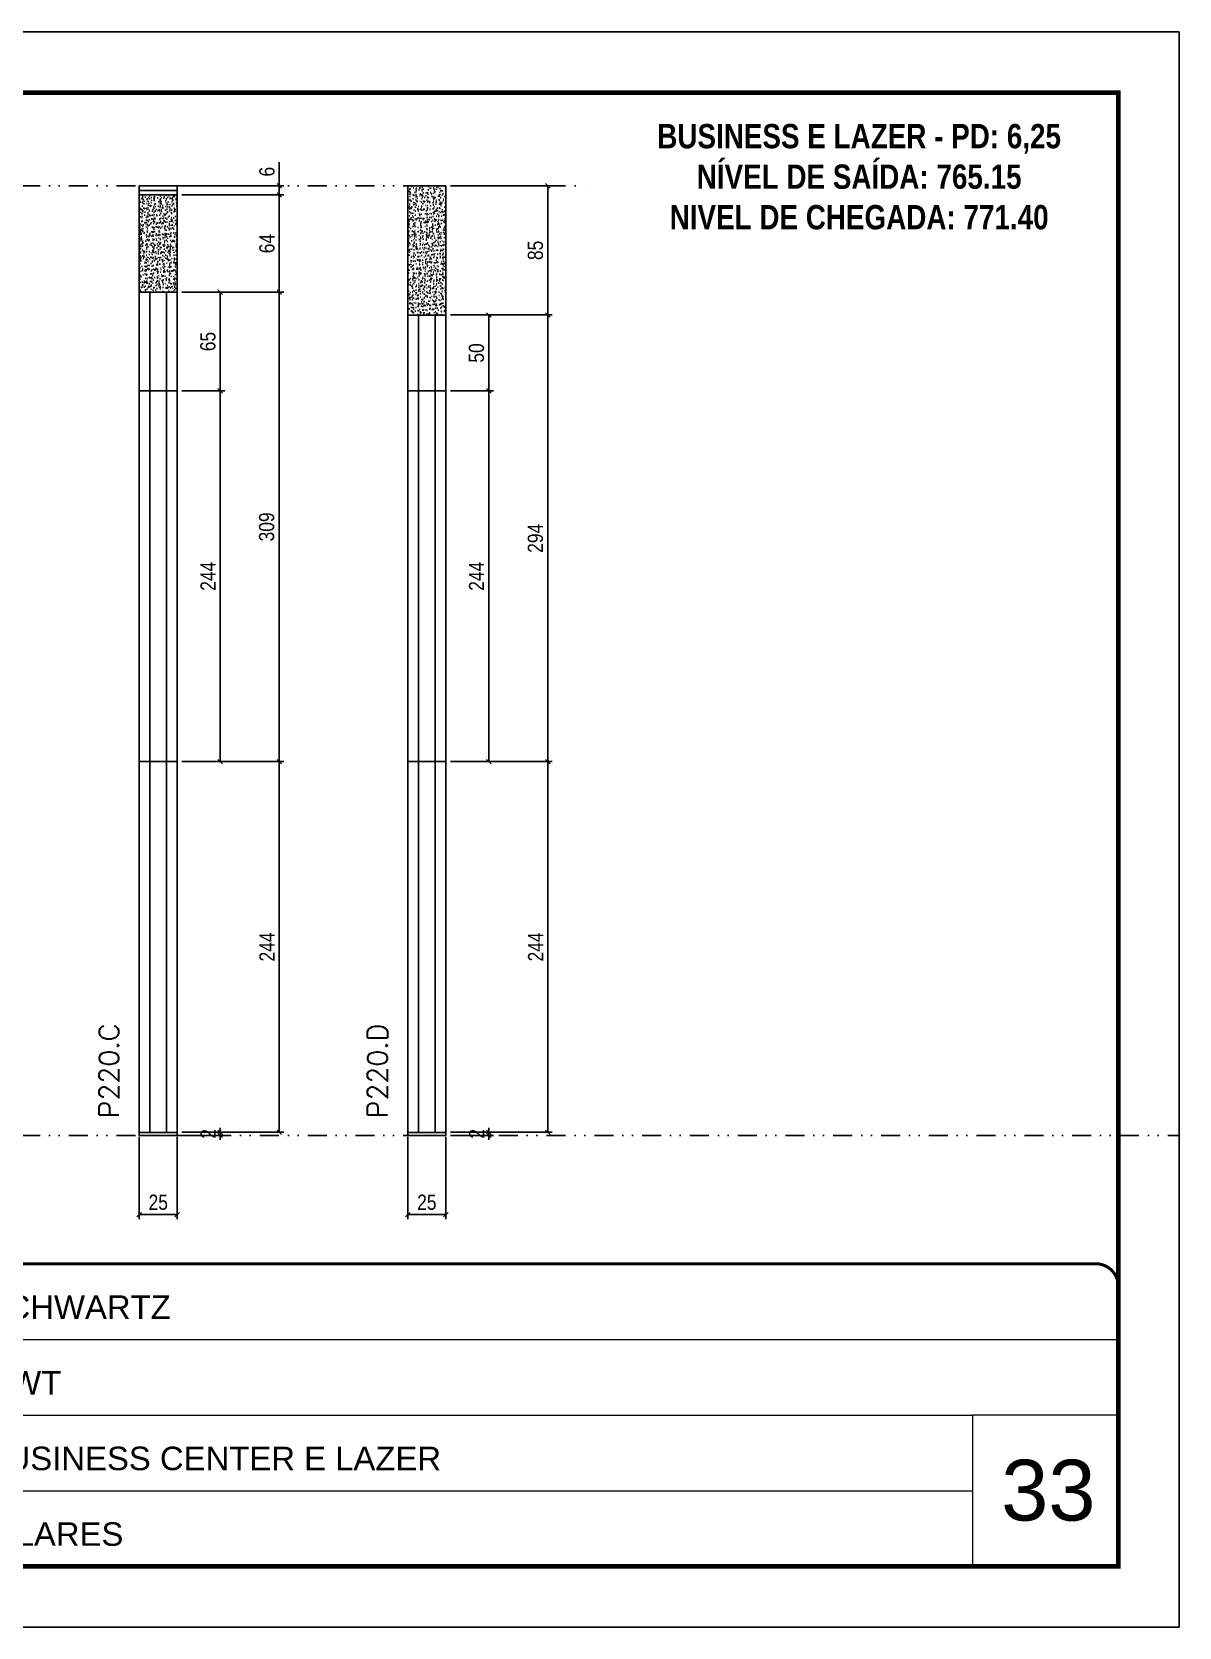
# Model space of a CAD drawing. Extents: x 13379 to 23315, y 867 to 16997.
# Drawn here: x 15116 to 15871, y 6610 to 7660 of the extents above; entities that cross this region are included whole.
import ezdxf

# ---------------------------------------------------------------- set-up
doc = ezdxf.new("R2010")
doc.units = 0
for name, pattern in [('CONTINUO', [0]), ('DASHED', [0.75, 0.5, -0.25]), ('DIVIDE2', [0.625, 0.25, -0.125, 0, -0.125, 0, -0.125])]:
    doc.linetypes.add(name, pattern=pattern)
for name, color, linetype, lineweight in [('CARIMBO', 255, 'Continuous', 9), ('Folhas', 255, 'Continuous', 9), ('SARRAFO DE PRESSAO', 251, 'DASHED', 9), ('Texto Seção', 7, 'Continuous', 15)]:
    doc.layers.add(name, color=color, linetype=linetype, lineweight=lineweight)
for name, color, linetype in [('COTA', 241, 'Continuous'), ('NOMENCLATURA', 7, 'Continuous'), ('Nível', 160, 'Continuous'), ('Painéis', 200, 'Continuous'), ('SARR_2.2x7', 40, 'Continuous'), ('SARR_EDITAR', 141, 'Continuous')]:
    doc.layers.add(name, color=color, linetype=linetype)
doc.layers.add('Laje_Perimetro', color=7, linetype='Continuous', plot=False)
doc.styles.add('ARIAL', font='arial.ttf')
doc.styles.add('COTA TECNICA', font='techl___.ttf', dxfattribs={"height": 10})
doc.styles.add('COTA TECNICA-50', font='techl___.ttf', dxfattribs={"height": 10})
doc.styles.add('REGUA-120', font='ROMANS.shx', dxfattribs={"height": 15})
doc.styles.add('ROMANC', font='techb___.ttf', dxfattribs={"height": 2.5})
doc.styles.add('Tecnologia', font='')
doc.styles.get('Tecnologia').set_extended_font_data('Forgotten Futurist')
doc.dimstyles.new('COTA PAINEL-50', dxfattribs={"dimtxt": 10, "dimasz": 3, "dimexe": 3, "dimexo": 3, "dimgap": 3, "dimtad": 1, "dimdec": 1, "dimzin": 12, "dimdsep": 46, "dimtxsty": 'COTA TECNICA-50', "dimblk1": 'OBLIQUE', "dimblk2": 'OBLIQUE', "dimsah": 1, "dimcen": 0.9, "dimclrd": 4, "dimclre": 4, "dimclrt": 240, "dimadec": 1, "dimazin": 3, "dimtfac": 1, "dimtdec": 1, "dimtmove": 0, "dimatfit": 3, "dimfxl": 1, "dimtolj": 1, "dimtzin": 12, "dimarcsym": 0})
doc.dimstyles.new('PAINEL', dxfattribs={"dimtxt": 10, "dimasz": 3, "dimexe": 3, "dimexo": 3, "dimgap": 3, "dimtad": 1, "dimdec": 1, "dimzin": 12, "dimdsep": 46, "dimtxsty": 'COTA TECNICA', "dimblk1": 'OBLIQUE', "dimblk2": 'OBLIQUE', "dimsah": 1, "dimcen": 0.9, "dimclrd": 4, "dimclre": 4, "dimclrt": 240, "dimadec": 1, "dimazin": 3, "dimtfac": 1, "dimtdec": 1, "dimtmove": 0, "dimatfit": 3, "dimfxl": 1, "dimtolj": 1, "dimtzin": 12, "dimarcsym": 0})

# ---------------------------------------------------------------- blocks, each defined once
blk = doc.blocks.new('9999999999')
at = {"color": 30, "linetype": 'CONTINUO'}
for p, q in [((98564.6, 34230.2), (98564.6, 34429.4)), ((98564.6, 34379.6), (99584, 34379.6)), ((98564.6, 34329.8), (99488, 34329.8)), ((99584, 34329.8), (99488, 34329.8)), ((99488, 34329.8), (99488, 34230.2)), ((98564.6, 34280), (99488, 34280))]:
    blk.add_line(p, q, dxfattribs=at)
at = {"color": 30, "linetype": 'CONTINUO', "const_width": 2}
blk.add_lwpolyline([(99584, 34230.2), (99584, 34414.4, 0.414214), (99569, 34429.4), (98229, 34429.4, 0.414214), (98214, 34414.4), (98214, 34245.2, 0.414214), (98229, 34230.2), (99584, 34230.2)], format="xyb", dxfattribs=at)
at = {"layer": 'Folhas'}
blk.add_lwpolyline([(98139, 34190.2), (99624, 34190.2), (99624, 35240.2), (98139, 35240.2)], close=True, dxfattribs=at)
at = {"layer": 'Folhas', "color": 30, "const_width": 3}
blk.add_lwpolyline([(98214, 34230.2), (99584, 34230.2), (99584, 35200.2), (98214, 35200.2)], close=True, dxfattribs=at)
at = {"color": 7, "linetype": 'Continuous', "ltscale": 5, "style": 'ARIAL'}
for s, height, p in [('SCHWARTZ', 15.48, (98837.7, 34393.1)), ('GWT', 15.48, (98837.7, 34343.3)), ('BUSINESS CENTER E LAZER', 15.483, (98837.7, 34293.5)), ('NOVA SISTEMAS CONSTRUTIVOS', 11.059, (98263.2, 34267.2)), ('PILARES', 15.48, (98837.7, 34243.7))]:
    blk.add_text(s, height=height, dxfattribs=at).set_placement(p)
at = {"layer": 'Folhas', "color": 7, "style": 'Tecnologia', "width": 1.5}
for s, p in [('CLIENTE:', (98573.7, 34397.2)), ('OBRA:', (98573.7, 34347.3)), ('PAVIMENTO:', (98573.7, 34297.5)), ('PROJETO:', (98573.7, 34247.7))]:
    blk.add_text(s, height=14, dxfattribs=at).set_placement(p)
blk = doc.blocks.new('_Oblique')
at = {"color": 0, "linetype": 'ByBlock', "lineweight": -2}
blk.add_line((-0.5, -0.5), (0.5, 0.5), dxfattribs=at)
blk = doc.blocks.new('*D1120')
at = {"layer": 'COTA', "color": 4, "lineweight": -2, "transparency": 16777216}
for p, q in [((15214.5, 7552.6), (15281.7, 7552.6)), ((15278.7, 7488.6), (15278.7, 7552.6)), ((15214.5, 7488.6), (15281.7, 7488.6))]:
    blk.add_line(p, q, dxfattribs=at)
at = {"layer": 'Defpoints', "color": 0, "transparency": 16777216}
for p in [(15211.5, 7552.6), (15278.7, 7552.6), (15211.5, 7488.6)]:
    blk.add_point(p, dxfattribs=at)
at = {"layer": 'COTA', "color": 4, "lineweight": -2, "transparency": 16777216, "xscale": 3, "yscale": 3, "zscale": 3}
for p, rotation in [((15278.7, 7552.6), 90), ((15278.7, 7488.6), 270)]:
    blk.add_blockref('_Oblique', p, dxfattribs=dict(at, rotation=rotation))
at = {"layer": 'COTA', "color": 240, "transparency": 16777216, "insert": (15270.6, 7520.6), "char_height": 10, "attachment_point": 5, "rotation": 90, "style": 'COTA TECNICA'}
blk.add_mtext('\\A1;64', dxfattribs=at)
blk = doc.blocks.new('*D1121')
at = {"layer": 'COTA', "color": 4, "lineweight": -2, "transparency": 16777216}
for p, q in [((15186.5, 6932.6), (15186.5, 6878.4)), ((15211.5, 6932.6), (15211.5, 6878.4)), ((15186.5, 6881.4), (15211.5, 6881.4))]:
    blk.add_line(p, q, dxfattribs=at)
at = {"layer": 'Defpoints', "color": 0, "transparency": 16777216}
for p in [(15186.5, 6935.6), (15211.5, 6935.6), (15211.5, 6881.4)]:
    blk.add_point(p, dxfattribs=at)
at = {"layer": 'COTA', "color": 4, "lineweight": -2, "transparency": 16777216, "xscale": 3, "yscale": 3, "zscale": 3, "rotation": 180}
blk.add_blockref('_Oblique', (15186.5, 6881.4), dxfattribs=at)
at = {"layer": 'COTA', "color": 4, "lineweight": -2, "transparency": 16777216, "xscale": 3, "yscale": 3, "zscale": 3}
blk.add_blockref('_Oblique', (15211.5, 6881.4), dxfattribs=at)
at = {"layer": 'COTA', "color": 240, "transparency": 16777216, "insert": (15199, 6889.5), "char_height": 10, "attachment_point": 5, "style": 'COTA TECNICA'}
blk.add_mtext('\\A1;25', dxfattribs=at)
blk = doc.blocks.new('*D1122')
at = {"layer": 'COTA', "color": 4, "lineweight": -2, "transparency": 16777216}
for p, q in [((15214.5, 7179.6), (15281.7, 7179.6)), ((15278.7, 6935.6), (15278.7, 7179.6)), ((15214.5, 6935.6), (15281.7, 6935.6))]:
    blk.add_line(p, q, dxfattribs=at)
at = {"layer": 'Defpoints', "color": 0, "transparency": 16777216}
for p in [(15211.5, 7179.6), (15278.7, 7179.6), (15211.5, 6935.6)]:
    blk.add_point(p, dxfattribs=at)
at = {"layer": 'COTA', "color": 4, "lineweight": -2, "transparency": 16777216, "xscale": 3, "yscale": 3, "zscale": 3}
for p, rotation in [((15278.7, 7179.6), 90), ((15278.7, 6935.6), 270)]:
    blk.add_blockref('_Oblique', p, dxfattribs=dict(at, rotation=rotation))
at = {"layer": 'COTA', "color": 240, "transparency": 16777216, "insert": (15270.6, 7057.6), "char_height": 10, "attachment_point": 5, "rotation": 90, "style": 'COTA TECNICA'}
blk.add_mtext('\\A1;244', dxfattribs=at)
blk = doc.blocks.new('*D1123')
at = {"layer": 'COTA', "color": 4, "lineweight": -2, "transparency": 16777216}
for p, q in [((15214.5, 6935.6), (15242.8, 6935.6)), ((15214.5, 6933.6), (15242.8, 6933.6)), ((15239.8, 6935.6), (15239.8, 6938.6)), ((15239.8, 6933.6), (15239.8, 6935.6)), ((15239.8, 6933.6), (15239.8, 6930.6))]:
    blk.add_line(p, q, dxfattribs=at)
at = {"layer": 'Defpoints', "color": 0, "transparency": 16777216}
for p in [(15211.5, 6935.6), (15211.5, 6933.6), (15239.8, 6935.6)]:
    blk.add_point(p, dxfattribs=at)
at = {"layer": 'COTA', "color": 4, "lineweight": -2, "transparency": 16777216, "xscale": 3, "yscale": 3, "zscale": 3}
for p, rotation in [((15239.8, 6935.6), 270), ((15239.8, 6933.6), 90)]:
    blk.add_blockref('_Oblique', p, dxfattribs=dict(at, rotation=rotation))
at = {"layer": 'COTA', "color": 240, "transparency": 16777216, "insert": (15231.8, 6934.6), "char_height": 10, "attachment_point": 5, "rotation": 90, "style": 'COTA TECNICA-50'}
blk.add_mtext('\\A1;2', dxfattribs=at)
blk = doc.blocks.new('*D1124')
at = {"layer": 'COTA', "color": 4, "lineweight": -2, "transparency": 16777216}
for p, q in [((15214.5, 7488.6), (15281.7, 7488.6)), ((15278.7, 7179.6), (15278.7, 7488.6)), ((15214.5, 7179.6), (15281.7, 7179.6))]:
    blk.add_line(p, q, dxfattribs=at)
at = {"layer": 'Defpoints', "color": 0, "transparency": 16777216}
for p in [(15211.5, 7488.6), (15278.7, 7488.6), (15211.5, 7179.6)]:
    blk.add_point(p, dxfattribs=at)
at = {"layer": 'COTA', "color": 4, "lineweight": -2, "transparency": 16777216, "xscale": 3, "yscale": 3, "zscale": 3}
for p, rotation in [((15278.7, 7488.6), 90), ((15278.7, 7179.6), 270)]:
    blk.add_blockref('_Oblique', p, dxfattribs=dict(at, rotation=rotation))
at = {"layer": 'COTA', "color": 240, "transparency": 16777216, "insert": (15270.4, 7334.1), "char_height": 10, "attachment_point": 5, "rotation": 90, "style": 'COTA TECNICA'}
blk.add_mtext('\\A1;309', dxfattribs=at)
blk = doc.blocks.new('*D1125')
at = {"layer": 'COTA', "color": 4, "lineweight": -2, "transparency": 16777216}
for p, q in [((15278.7, 7558.6), (15278.7, 7574.2)), ((15214.5, 7558.6), (15281.7, 7558.6)), ((15214.5, 7552.6), (15281.7, 7552.6)), ((15278.7, 7552.6), (15278.7, 7558.6))]:
    blk.add_line(p, q, dxfattribs=at)
at = {"layer": 'Defpoints', "color": 0, "transparency": 16777216}
for p in [(15211.5, 7558.6), (15211.5, 7552.6), (15278.7, 7558.6)]:
    blk.add_point(p, dxfattribs=at)
at = {"layer": 'COTA', "color": 4, "lineweight": -2, "transparency": 16777216, "xscale": 3, "yscale": 3, "zscale": 3}
for p, rotation in [((15278.7, 7558.6), 90), ((15278.7, 7552.6), 270)]:
    blk.add_blockref('_Oblique', p, dxfattribs=dict(at, rotation=rotation))
at = {"layer": 'COTA', "color": 240, "transparency": 16777216, "insert": (15270.6, 7567.9), "char_height": 10, "attachment_point": 5, "rotation": 90, "style": 'COTA TECNICA'}
blk.add_mtext('\\A1;6', dxfattribs=at)
blk = doc.blocks.new('*D1126')
at = {"layer": 'COTA', "color": 4, "lineweight": -2, "transparency": 16777216}
for p, q in [((15391.3, 7558.6), (15458.4, 7558.6)), ((15455.4, 7473.6), (15455.4, 7558.6)), ((15391.3, 7473.6), (15458.4, 7473.6))]:
    blk.add_line(p, q, dxfattribs=at)
at = {"layer": 'Defpoints', "color": 0, "transparency": 16777216}
for p in [(15388.3, 7558.6), (15455.4, 7558.6), (15388.3, 7473.6)]:
    blk.add_point(p, dxfattribs=at)
at = {"layer": 'COTA', "color": 4, "lineweight": -2, "transparency": 16777216, "xscale": 3, "yscale": 3, "zscale": 3}
for p, rotation in [((15455.4, 7558.6), 90), ((15455.4, 7473.6), 270)]:
    blk.add_blockref('_Oblique', p, dxfattribs=dict(at, rotation=rotation))
at = {"layer": 'COTA', "color": 240, "transparency": 16777216, "insert": (15447.3, 7516.1), "char_height": 10, "attachment_point": 5, "rotation": 90, "style": 'COTA TECNICA'}
blk.add_mtext('\\A1;85', dxfattribs=at)
blk = doc.blocks.new('*D1127')
at = {"layer": 'COTA', "color": 4, "lineweight": -2, "transparency": 16777216}
for p, q in [((15363.3, 6932.6), (15363.3, 6878.4)), ((15388.3, 6932.6), (15388.3, 6878.4)), ((15363.3, 6881.4), (15388.3, 6881.4))]:
    blk.add_line(p, q, dxfattribs=at)
at = {"layer": 'Defpoints', "color": 0, "transparency": 16777216}
for p in [(15363.3, 6935.6), (15388.3, 6935.6), (15388.3, 6881.4)]:
    blk.add_point(p, dxfattribs=at)
at = {"layer": 'COTA', "color": 4, "lineweight": -2, "transparency": 16777216, "xscale": 3, "yscale": 3, "zscale": 3, "rotation": 180}
blk.add_blockref('_Oblique', (15363.3, 6881.4), dxfattribs=at)
at = {"layer": 'COTA', "color": 4, "lineweight": -2, "transparency": 16777216, "xscale": 3, "yscale": 3, "zscale": 3}
blk.add_blockref('_Oblique', (15388.3, 6881.4), dxfattribs=at)
at = {"layer": 'COTA', "color": 240, "transparency": 16777216, "insert": (15375.8, 6889.5), "char_height": 10, "attachment_point": 5, "style": 'COTA TECNICA'}
blk.add_mtext('\\A1;25', dxfattribs=at)
blk = doc.blocks.new('*D1128')
at = {"layer": 'COTA', "color": 4, "lineweight": -2, "transparency": 16777216}
for p, q in [((15391.3, 7179.6), (15458.4, 7179.6)), ((15455.4, 6935.6), (15455.4, 7179.6)), ((15391.3, 6935.6), (15458.4, 6935.6))]:
    blk.add_line(p, q, dxfattribs=at)
at = {"layer": 'Defpoints', "color": 0, "transparency": 16777216}
for p in [(15388.3, 7179.6), (15455.4, 7179.6), (15388.3, 6935.6)]:
    blk.add_point(p, dxfattribs=at)
at = {"layer": 'COTA', "color": 4, "lineweight": -2, "transparency": 16777216, "xscale": 3, "yscale": 3, "zscale": 3}
for p, rotation in [((15455.4, 7179.6), 90), ((15455.4, 6935.6), 270)]:
    blk.add_blockref('_Oblique', p, dxfattribs=dict(at, rotation=rotation))
at = {"layer": 'COTA', "color": 240, "transparency": 16777216, "insert": (15447.4, 7057.6), "char_height": 10, "attachment_point": 5, "rotation": 90, "style": 'COTA TECNICA'}
blk.add_mtext('\\A1;244', dxfattribs=at)
blk = doc.blocks.new('*D1129')
at = {"layer": 'COTA', "color": 4, "lineweight": -2, "transparency": 16777216}
for p, q in [((15391.3, 6935.6), (15419.6, 6935.6)), ((15391.3, 6933.6), (15419.6, 6933.6)), ((15416.6, 6935.6), (15416.6, 6938.6)), ((15416.6, 6933.6), (15416.6, 6935.6)), ((15416.6, 6933.6), (15416.6, 6930.6))]:
    blk.add_line(p, q, dxfattribs=at)
at = {"layer": 'Defpoints', "color": 0, "transparency": 16777216}
for p in [(15388.3, 6935.6), (15388.3, 6933.6), (15416.6, 6935.6)]:
    blk.add_point(p, dxfattribs=at)
at = {"layer": 'COTA', "color": 4, "lineweight": -2, "transparency": 16777216, "xscale": 3, "yscale": 3, "zscale": 3}
for p, rotation in [((15416.6, 6935.6), 270), ((15416.6, 6933.6), 90)]:
    blk.add_blockref('_Oblique', p, dxfattribs=dict(at, rotation=rotation))
at = {"layer": 'COTA', "color": 240, "transparency": 16777216, "insert": (15408.6, 6934.6), "char_height": 10, "attachment_point": 5, "rotation": 90, "style": 'COTA TECNICA-50'}
blk.add_mtext('\\A1;2', dxfattribs=at)
blk = doc.blocks.new('*D1130')
at = {"layer": 'COTA', "color": 4, "lineweight": -2, "transparency": 16777216}
for p, q in [((15391.3, 7473.6), (15458.4, 7473.6)), ((15455.4, 7179.6), (15455.4, 7473.6)), ((15391.3, 7179.6), (15458.4, 7179.6))]:
    blk.add_line(p, q, dxfattribs=at)
at = {"layer": 'Defpoints', "color": 0, "transparency": 16777216}
for p in [(15388.3, 7473.6), (15455.4, 7473.6), (15388.3, 7179.6)]:
    blk.add_point(p, dxfattribs=at)
at = {"layer": 'COTA', "color": 4, "lineweight": -2, "transparency": 16777216, "xscale": 3, "yscale": 3, "zscale": 3}
for p, rotation in [((15455.4, 7473.6), 90), ((15455.4, 7179.6), 270)]:
    blk.add_blockref('_Oblique', p, dxfattribs=dict(at, rotation=rotation))
at = {"layer": 'COTA', "color": 240, "transparency": 16777216, "insert": (15447.3, 7326.6), "char_height": 10, "attachment_point": 5, "rotation": 90, "style": 'COTA TECNICA'}
blk.add_mtext('\\A1;294', dxfattribs=at)
blk = doc.blocks.new('*D1131')
at = {"layer": 'COTA', "color": 4, "lineweight": -2, "transparency": 16777216}
for p, q in [((15214.5, 7423.6), (15242.8, 7423.6)), ((15239.8, 7179.6), (15239.8, 7423.6)), ((15214.5, 7179.6), (15242.8, 7179.6))]:
    blk.add_line(p, q, dxfattribs=at)
at = {"layer": 'Defpoints', "color": 0, "transparency": 16777216}
for p in [(15211.5, 7423.6), (15239.8, 7423.6), (15211.5, 7179.6)]:
    blk.add_point(p, dxfattribs=at)
at = {"layer": 'COTA', "color": 4, "lineweight": -2, "transparency": 16777216, "xscale": 3, "yscale": 3, "zscale": 3}
for p, rotation in [((15239.8, 7423.6), 90), ((15239.8, 7179.6), 270)]:
    blk.add_blockref('_Oblique', p, dxfattribs=dict(at, rotation=rotation))
at = {"layer": 'COTA', "color": 240, "transparency": 16777216, "insert": (15231.8, 7301.6), "char_height": 10, "attachment_point": 5, "rotation": 90, "style": 'COTA TECNICA'}
blk.add_mtext('\\A1;244', dxfattribs=at)
blk = doc.blocks.new('*D1132')
at = {"layer": 'COTA', "color": 4, "lineweight": -2, "transparency": 16777216}
for p, q in [((15214.5, 7488.6), (15242.8, 7488.6)), ((15239.8, 7423.6), (15239.8, 7488.6)), ((15214.5, 7423.6), (15242.8, 7423.6))]:
    blk.add_line(p, q, dxfattribs=at)
at = {"layer": 'Defpoints', "color": 0, "transparency": 16777216}
for p in [(15211.5, 7488.6), (15239.8, 7488.6), (15211.5, 7423.6)]:
    blk.add_point(p, dxfattribs=at)
at = {"layer": 'COTA', "color": 4, "lineweight": -2, "transparency": 16777216, "xscale": 3, "yscale": 3, "zscale": 3}
for p, rotation in [((15239.8, 7488.6), 90), ((15239.8, 7423.6), 270)]:
    blk.add_blockref('_Oblique', p, dxfattribs=dict(at, rotation=rotation))
at = {"layer": 'COTA', "color": 240, "transparency": 16777216, "insert": (15231.7, 7456.1), "char_height": 10, "attachment_point": 5, "rotation": 90, "style": 'COTA TECNICA'}
blk.add_mtext('\\A1;65', dxfattribs=at)
blk = doc.blocks.new('*D1133')
at = {"layer": 'COTA', "color": 4, "lineweight": -2, "transparency": 16777216}
for p, q in [((15391.3, 7423.6), (15419.6, 7423.6)), ((15416.6, 7179.6), (15416.6, 7423.6)), ((15391.3, 7179.6), (15419.6, 7179.6))]:
    blk.add_line(p, q, dxfattribs=at)
at = {"layer": 'Defpoints', "color": 0, "transparency": 16777216}
for p in [(15388.3, 7423.6), (15416.6, 7423.6), (15388.3, 7179.6)]:
    blk.add_point(p, dxfattribs=at)
at = {"layer": 'COTA', "color": 4, "lineweight": -2, "transparency": 16777216, "xscale": 3, "yscale": 3, "zscale": 3}
for p, rotation in [((15416.6, 7423.6), 90), ((15416.6, 7179.6), 270)]:
    blk.add_blockref('_Oblique', p, dxfattribs=dict(at, rotation=rotation))
at = {"layer": 'COTA', "color": 240, "transparency": 16777216, "insert": (15408.5, 7301.6), "char_height": 10, "attachment_point": 5, "rotation": 90, "style": 'COTA TECNICA'}
blk.add_mtext('\\A1;244', dxfattribs=at)
blk = doc.blocks.new('*D1134')
at = {"layer": 'COTA', "color": 4, "lineweight": -2, "transparency": 16777216}
for p, q in [((15391.3, 7473.6), (15419.6, 7473.6)), ((15416.6, 7423.6), (15416.6, 7473.6)), ((15391.3, 7423.6), (15419.6, 7423.6))]:
    blk.add_line(p, q, dxfattribs=at)
at = {"layer": 'Defpoints', "color": 0, "transparency": 16777216}
for p in [(15388.3, 7473.6), (15416.6, 7473.6), (15388.3, 7423.6)]:
    blk.add_point(p, dxfattribs=at)
at = {"layer": 'COTA', "color": 4, "lineweight": -2, "transparency": 16777216, "xscale": 3, "yscale": 3, "zscale": 3}
for p, rotation in [((15416.6, 7473.6), 90), ((15416.6, 7423.6), 270)]:
    blk.add_blockref('_Oblique', p, dxfattribs=dict(at, rotation=rotation))
at = {"layer": 'COTA', "color": 240, "transparency": 16777216, "insert": (15408.5, 7448.6), "char_height": 10, "attachment_point": 5, "rotation": 90, "style": 'COTA TECNICA'}
blk.add_mtext('\\A1;50', dxfattribs=at)

msp = doc.modelspace()

# ---------------------------------------------------------------- hatches: boundary and pattern name
at = {"layer": 'COTA', "linetype": 'ByBlock'}
h = msp.add_hatch(dxfattribs=at)
h.set_pattern_fill('AR-CONC', color=256, scale=0.03)
h.set_pattern_definition([(50, (-116450.839, -26222.144), (5.46554007, -0.47817257), [0.5715, -6.2865]), (355, (-116450.839, -26222.144), (-1.05730264, 5.73170536), [0.4572, -5.02921753]), (100.4514447, (-116450.3833, -26222.184), (4.40823741, 5.25353256), [0.48570026, -5.34270734]), (46.1842, (-116450.839, -26220.62), (8.13237123, -1.26126984), [0.85725, -9.42975]), (96.6355576, (-116450.161, -26220.725), (7.122124, 7.42278374), [0.7285507, -8.01406824]), (351.184151, (-116450.839, -26220.62), (7.122124, 7.42278374), [0.685799, -7.54379196]), (21, (-116450.077, -26221.001), (4.54843174, -3.06795595), [0.5715, -6.2865]), (326, (-116450.077, -26221.001), (1.85406085, 5.52563898), [0.4572, -5.0292]), (71.451445, (-116449.698, -26221.2566), (6.40249258, 2.45768307), [0.48570026, -5.34269813]), (37.5, (-116450.8388, -26222.144), (0.092658098, 2.536651166), [0, -4.96824, 0, -5.1054, 0, -5.04825]), (7.5, (-116450.8388, -26222.144), (2.004589875, 3.005417245), [0, -2.91084, 0, -4.85394, 0, -1.92405]), (327.5, (-116452.538, -26222.144), (4.067717855, -0.17186232), [0, -1.905, 0, -5.9436, 0, -7.8867]), (317.5, (-116453.3, -26222.144), (4.44387544, 0.76279473), [0, -2.4765, 0, -3.94716, 0, -5.6007])])
h.paths.add_polyline_path([(15211.53, 7488.57), (15211.53, 7552.57), (15186.53, 7552.57), (15186.53, 7488.57)])
at = {"layer": 'COTA'}
h = msp.add_hatch(dxfattribs=at)
h.set_pattern_fill('AR-CONC', color=256, scale=0.03)
h.paths.add_polyline_path([(15388.3, 7558.57), (15363.3, 7558.57), (15363.3, 7473.57), (15388.3, 7473.57)])

# ---------------------------------------------------------------- linework, layer by layer
at = {"layer": 'COTA', "linetype": 'ByBlock'}
for points in [[(15186.53, 7488.57), (15211.53, 7488.57), (15211.53, 7552.57), (15186.53, 7552.57)], [(15363.3, 7473.57), (15388.3, 7473.57), (15388.3, 7558.57), (15363.3, 7558.57)]]:
    msp.add_lwpolyline(points, close=True, dxfattribs=at)
at = {"layer": 'Laje_Perimetro'}
msp.add_lwpolyline([(15871, 7659.92), (14386, 7659.92), (14386, 6609.92), (15871, 6609.92)], close=True, dxfattribs=at)
at = {"layer": 'Nível', "color": 4, "linetype": 'DIVIDE2', "ltscale": 50}
for p, q in [((13378.94, 7558.57), (15485.45, 7558.57)), ((13378.94, 6933.57), (15871, 6933.57))]:
    msp.add_line(p, q, dxfattribs=at)
at = {"layer": 'Painéis'}
for p, q in [((15186.53, 7423.57), (15211.53, 7423.57)), ((15363.3, 7423.57), (15388.3, 7423.57))]:
    msp.add_line(p, q, dxfattribs=at)
for points in [[(15186.53, 7552.57), (15211.53, 7552.57), (15211.53, 7558.57), (15186.53, 7558.57)], [(15186.53, 7179.57), (15211.53, 7179.57), (15211.53, 7488.57), (15186.53, 7488.57)], [(15363.3, 7179.57), (15388.3, 7179.57), (15388.3, 7473.57), (15363.3, 7473.57)], [(15186.53, 6935.57), (15211.53, 6935.57), (15211.53, 7179.57), (15186.53, 7179.57)], [(15363.3, 6935.57), (15388.3, 6935.57), (15388.3, 7179.57), (15363.3, 7179.57)], [(15186.53, 6935.57), (15211.53, 6935.57), (15211.53, 6933.57), (15186.53, 6933.57)], [(15363.3, 6935.57), (15388.3, 6935.57), (15388.3, 6933.57), (15363.3, 6933.57)]]:
    msp.add_lwpolyline(points, close=True, dxfattribs=at)
at = {"layer": 'SARR_2.2x7'}
for p, q in [((15193.53, 7179.57), (15193.53, 7488.57)), ((15204.53, 7179.57), (15204.53, 7488.57)), ((15370.3, 7179.57), (15370.3, 7473.57)), ((15381.3, 7179.57), (15381.3, 7473.57)), ((15193.53, 7179.57), (15193.53, 6935.57)), ((15204.53, 7179.57), (15204.53, 6935.57)), ((15370.3, 7179.57), (15370.3, 6935.57)), ((15381.3, 7179.57), (15381.3, 6935.57))]:
    msp.add_line(p, q, dxfattribs=at)
at = {"layer": 'SARR_EDITAR'}
msp.add_line((15211.53, 7555.57), (15186.53, 7555.57), dxfattribs=at)

# ---------------------------------------------------------------- block references
at = {"layer": 'SARRAFO DE PRESSAO', "color": 6, "linetype": 'ByBlock'}
msp.add_blockref('9999999999', (-83752.98, -27580.29), dxfattribs=at)

# ---------------------------------------------------------------- texts
at = {"layer": 'CARIMBO', "style": 'ARIAL'}
msp.add_text('33', height=40, dxfattribs=at).set_placement((15753.86, 6680.06))
at = {"layer": 'NOMENCLATURA', "color": 2, "insert": (15660.38, 7625.98), "char_height": 16, "attachment_point": 2, "style": 'ROMANC'}
msp.add_mtext_dynamic_manual_height_columns('\\PBUSINESS E LAZER - PD: 6,25\\PNÍVEL DE SAÍDA: 765.15\\PNIVEL DE CHEGADA: 771.40', width=376.0554, gutter_width=1, heights=[0], dxfattribs=at)
at = {"layer": 'Texto Seção', "char_height": 13, "width": 285.3299, "attachment_point": 7, "rotation": 90, "style": 'REGUA-120'}
for s, insert in [('P220.C', (15173.06, 6944.82)), ('P220.D', (15349.83, 6944.82))]:
    msp.add_mtext(s, dxfattribs=dict(at, insert=insert))

# ---------------------------------------------------------------- dimensions: what is measured, and where the dimension line sits
at = {"layer": 'COTA'}
for base, p1, p2, picture, middle in [((15278.67, 7558.57), (15211.53, 7552.57), (15211.53, 7558.57), '*D1125', (15270.56, 7567.9)), ((15278.67, 7488.57), (15211.53, 7179.57), (15211.53, 7488.57), '*D1124', (15270.42, 7334.07)), ((15455.44, 7473.57), (15388.3, 7179.57), (15388.3, 7473.57), '*D1130', (15447.33, 7326.57)), ((15239.83, 7423.57), (15211.53, 7179.57), (15211.53, 7423.57), '*D1131', (15231.76, 7301.57)), ((15416.6, 7423.57), (15388.3, 7179.57), (15388.3, 7423.57), '*D1133', (15408.53, 7301.57))]:
    dim = msp.add_linear_dim(base=base, p1=p1, p2=p2, angle=90, dimstyle='PAINEL', dxfattribs=at)
    dim.commit()
    dim.dimension.update_dxf_attribs({"geometry": picture, "text_midpoint": middle})
for base, p1, p2, override, picture, middle in [((15455.44, 7558.57), (15388.3, 7473.57), (15388.3, 7558.57), {"dimarcsym": 2}, '*D1126', (15447.3, 7516.07)), ((15278.67, 7552.57), (15211.53, 7488.57), (15211.53, 7552.57), {"dimarcsym": 2}, '*D1120', (15270.56, 7520.57)), ((15239.83, 7488.57), (15211.53, 7423.57), (15211.53, 7488.57), {"dimtmove": 1}, '*D1132', (15231.72, 7456.07)), ((15416.6, 7473.57), (15388.3, 7423.57), (15388.3, 7473.57), {"dimtmove": 1}, '*D1134', (15408.49, 7448.57)), ((15278.67, 7179.57), (15211.53, 6935.57), (15211.53, 7179.57), {"dimarcsym": 2}, '*D1122', (15270.59, 7057.57)), ((15455.44, 7179.57), (15388.3, 6935.57), (15388.3, 7179.57), {"dimarcsym": 2}, '*D1128', (15447.36, 7057.57))]:
    dim = msp.add_linear_dim(base=base, p1=p1, p2=p2, angle=90, dimstyle='PAINEL', override=override, dxfattribs=at)
    dim.commit()
    dim.dimension.update_dxf_attribs({"geometry": picture, "text_midpoint": middle})
for base, p1, p2, picture, middle in [((15211.53, 6881.39), (15186.53, 6935.57), (15211.53, 6935.57), '*D1121', (15199.03, 6889.5)), ((15388.3, 6881.39), (15363.3, 6935.57), (15388.3, 6935.57), '*D1127', (15375.8, 6889.5))]:
    dim = msp.add_linear_dim(base=base, p1=p1, p2=p2, dimstyle='PAINEL', override={"dimarcsym": 2}, dxfattribs=at)
    dim.commit()
    dim.dimension.update_dxf_attribs({"geometry": picture, "text_midpoint": middle})
for base, p1, p2, picture, middle in [((15239.83, 6935.57), (15211.53, 6933.57), (15211.53, 6935.57), '*D1123', (15239.83, 6934.57)), ((15416.6, 6935.57), (15388.3, 6933.57), (15388.3, 6935.57), '*D1129', (15416.6, 6934.57))]:
    dim = msp.add_linear_dim(base=base, p1=p1, p2=p2, angle=90, dimstyle='COTA PAINEL-50', dxfattribs=at)
    dim.commit()
    dim.dimension.update_dxf_attribs({"geometry": picture, "text_midpoint": middle, "dimtype": 160})

doc.saveas('drawing.dxf')
